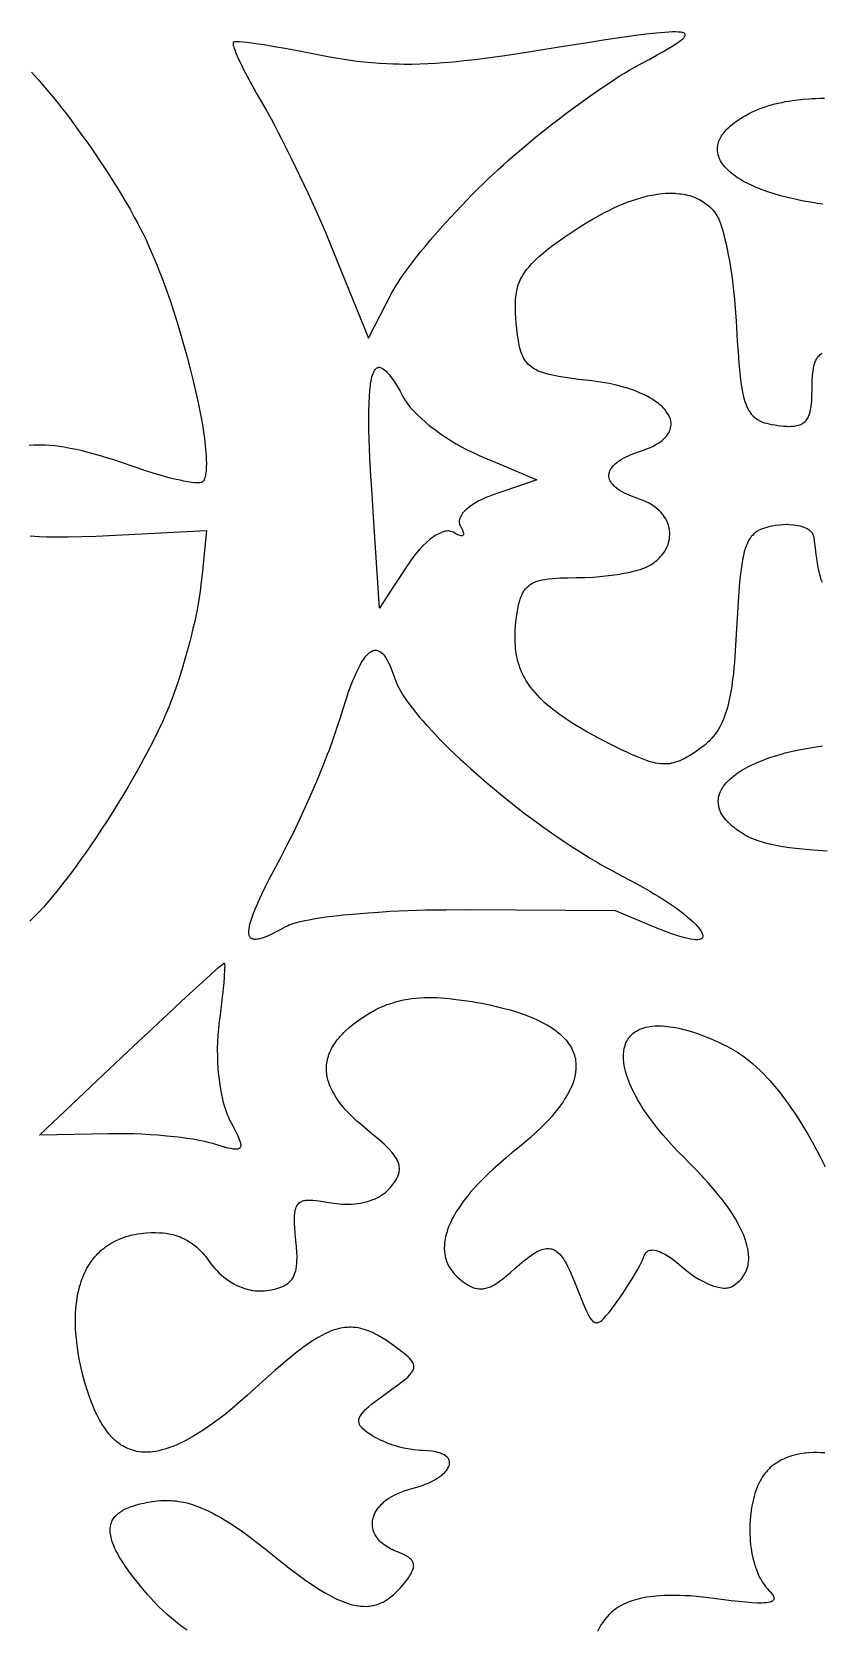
# Model space of a CAD drawing. Extents: x -500 to 500, y -1000 to 1000.
# Drawn here: x 72 to 177.1, y -149.5 to 62.9 of the extents above; entities that cross this region are included whole.
import ezdxf

# ---------------------------------------------------------------- set-up
doc = ezdxf.new("R2010")
doc.units = 0
doc.layers.add('APS_GEOMETR_', color=18, linetype='CONTINUOUS')

msp = doc.modelspace()

# ---------------------------------------------------------------- linework, layer by layer
at = {"layer": 'APS_GEOMETR_'}
for points in [[(112.04, 33.87), (116.77, 22.22), (119.93, 28.33), (120.18, 28.76), (120.43, 29.19), (120.69, 29.62), (120.97, 30.04), (121.48, 30.76), (122, 31.48), (122.53, 32.19), (123.07, 32.9), (123.7, 33.67), (124.33, 34.45), (124.97, 35.22), (125.62, 35.98), (126.31, 36.76), (127, 37.53), (127.7, 38.3), (128.41, 39.06), (129.12, 39.81), (129.84, 40.56), (130.57, 41.31), (131.3, 42.05), (131.97, 42.7), (132.65, 43.35), (133.33, 44), (134.02, 44.64), (134.71, 45.27), (135.41, 45.9), (136.12, 46.52), (136.83, 47.13), (137.95, 48.07), (138.94, 48.88), (139.94, 49.69), (140.94, 50.48), (141.96, 51.26), (142.98, 52.03), (144, 52.8), (145.04, 53.56), (146.08, 54.31), (147.08, 55), (148.09, 55.68), (149.11, 56.36), (150.13, 57.03), (150.83, 57.46), (151.54, 57.88), (152.26, 58.3), (152.98, 58.7), (154.08, 59.29), (155.18, 59.89), (155.73, 60.19), (156.27, 60.5), (156.81, 60.82), (157.35, 61.15), (157.64, 61.34), (157.91, 61.52), (158.16, 61.7), (158.37, 61.86), (158.56, 62.02), (158.7, 62.17), (158.81, 62.32), (158.86, 62.38), (158.89, 62.45), (158.9, 62.5), (158.91, 62.55), (158.9, 62.6), (158.89, 62.64), (158.84, 62.7), (158.77, 62.75), (158.63, 62.82), (158.55, 62.84), (158.43, 62.86), (158.29, 62.89), (157.98, 62.92), (157.61, 62.93), (157.19, 62.93), (156.72, 62.91), (156.2, 62.88), (155.03, 62.77), (153.65, 62.62), (152.02, 62.4), (150.14, 62.14), (148.01, 61.82), (145.62, 61.45), (142.99, 61.04), (136.95, 60.07), (134.61, 59.71), (132.26, 59.38), (130.89, 59.22), (129.51, 59.07), (128.13, 58.93), (126.76, 58.81), (125.7, 58.74), (124.64, 58.69), (123.58, 58.64), (122.53, 58.62), (121.46, 58.62), (120.79, 58.63), (120.03, 58.65), (119.19, 58.68), (118.25, 58.74), (117.22, 58.81), (116.11, 58.91), (115.25, 59.02), (114.39, 59.13), (113.53, 59.25), (112.68, 59.39), (111.35, 59.63), (110.02, 59.89), (107.82, 60.33), (105.9, 60.69), (104.25, 60.97), (102.88, 61.2), (101.78, 61.36), (100.95, 61.47), (100.15, 61.56), (99.61, 61.6), (99.21, 61.61), (98.96, 61.6), (98.86, 61.58), (98.81, 61.56), (98.78, 61.53), (98.76, 61.48), (98.75, 61.44), (98.75, 61.34), (98.76, 61.28), (98.78, 61.13), (98.83, 60.96), (98.89, 60.76), (98.97, 60.54), (99.18, 60.03), (99.44, 59.42), (99.82, 58.63), (100.2, 57.84), (100.61, 57.06), (101.02, 56.29), (101.45, 55.52), (101.88, 54.75), (102.76, 53.23), (103.23, 52.41), (103.75, 51.47), (104.26, 50.52), (104.76, 49.58), (105.25, 48.62), (106.44, 46.24), (107.6, 43.84), (108.73, 41.43), (109.84, 39), (110.98, 36.41)], [(118.23, -13.7), (117.7, -5.62), (117.39, -0.88), (117.24, 1.49), (117.09, 3.86), (116.96, 6.3), (116.9, 7.53), (116.86, 8.75), (116.82, 9.97), (116.81, 11.2), (116.81, 12.42), (116.84, 13.64), (116.88, 14.45), (116.93, 15.21), (117.01, 15.9), (117.05, 16.22), (117.1, 16.52), (117.16, 16.8), (117.23, 17.06), (117.3, 17.3), (117.38, 17.52), (117.46, 17.72), (117.56, 17.89), (117.66, 18.04), (117.77, 18.16), (117.85, 18.22), (117.92, 18.27), (118, 18.3), (118.07, 18.32), (118.15, 18.33), (118.22, 18.33), (118.35, 18.31), (118.46, 18.27), (118.55, 18.23), (118.64, 18.17), (118.78, 18.08), (118.92, 17.97), (119.07, 17.84), (119.22, 17.69), (119.38, 17.51), (119.54, 17.32), (119.7, 17.11), (119.87, 16.89), (120.22, 16.38), (120.58, 15.8), (120.96, 15.15), (121.34, 14.45), (121.61, 13.99), (121.9, 13.55), (122.13, 13.25), (122.37, 12.96), (122.61, 12.68), (122.87, 12.4), (123.33, 11.95), (123.75, 11.57), (124.41, 10.97), (124.84, 10.61), (125.03, 10.47), (125.71, 9.95), (126.35, 9.49), (126.95, 9.09), (127.49, 8.74), (127.98, 8.43), (128.42, 8.17), (129.13, 7.76), (129.71, 7.46), (130.29, 7.17), (130.88, 6.89), (131.47, 6.62), (134.16, 5.48), (139.15, 3.36), (133.23, 1.34), (132.77, 1.16), (132.37, 1), (131.75, 0.72), (131.37, 0.52), (131.21, 0.44), (130.87, 0.23), (130.53, 0), (130.2, -0.23), (129.87, -0.48), (129.72, -0.62), (129.57, -0.77), (129.42, -0.92), (129.29, -1.09), (129.17, -1.25), (129.07, -1.42), (128.98, -1.6), (128.9, -1.78), (128.87, -1.91), (128.84, -2.05), (128.83, -2.19), (128.83, -2.32), (128.85, -2.45), (128.89, -2.57), (128.94, -2.69), (129, -2.81), (129.19, -3.16), (129.26, -3.32), (129.33, -3.46), (129.37, -3.6), (129.4, -3.72), (129.41, -3.82), (129.4, -3.91), (129.36, -3.98), (129.32, -4.03), (129.27, -4.06), (129.21, -4.07), (129.12, -4.07), (129.07, -4.07), (128.94, -4.04), (128.8, -4.01), (128.67, -3.96), (128.55, -3.9), (128.3, -3.76), (128.06, -3.62), (127.91, -3.56), (127.78, -3.51), (127.56, -3.46), (127.42, -3.44), (127.36, -3.44), (127.19, -3.46), (127.01, -3.48), (126.84, -3.51), (126.68, -3.55), (126.48, -3.63), (126.29, -3.71), (126.1, -3.8), (125.91, -3.89), (125.65, -4.06), (125.4, -4.23), (125.15, -4.4), (124.91, -4.59), (124.42, -5.01), (124.03, -5.39), (123.51, -5.93), (122.97, -6.59), (122.55, -7.14), (121.98, -7.94), (120.1, -10.82)], [(105.72, -56.11), (105.03, -56.49), (104.32, -56.86), (103.71, -57.16), (103.4, -57.3), (103.09, -57.44), (102.77, -57.55), (102.45, -57.65), (102.12, -57.72), (101.96, -57.75), (101.79, -57.77), (101.71, -57.77), (101.61, -57.76), (101.49, -57.75), (101.37, -57.72), (101.24, -57.66), (101.12, -57.59), (101.07, -57.54), (101.02, -57.48), (100.97, -57.42), (100.93, -57.34), (100.89, -57.26), (100.87, -57.16), (100.85, -57.05), (100.84, -56.93), (100.83, -56.8), (100.84, -56.65), (100.87, -56.34), (100.93, -56), (101.02, -55.62), (101.14, -55.21), (101.28, -54.79), (101.48, -54.27), (101.68, -53.75), (101.9, -53.24), (102.12, -52.73), (102.58, -51.73), (103.07, -50.73), (103.57, -49.74), (104.09, -48.76), (105.13, -46.8), (105.96, -45.2), (106.78, -43.58), (107.69, -41.66), (108.58, -39.72), (109.27, -38.13), (109.87, -36.73), (110.37, -35.53), (110.77, -34.53), (111.33, -33.12), (111.56, -32.53), (112.12, -30.98), (112.66, -29.42), (113.03, -28.25), (113.39, -27.08), (113.78, -25.84), (114.17, -24.72), (114.55, -23.7), (114.74, -23.23), (114.93, -22.78), (115.11, -22.37), (115.29, -21.98), (115.46, -21.62), (115.64, -21.29), (115.81, -20.99), (115.97, -20.71), (116.13, -20.47), (116.29, -20.25), (116.42, -20.09), (116.57, -19.92), (116.72, -19.77), (116.88, -19.62), (117.06, -19.5), (117.24, -19.4), (117.34, -19.36), (117.43, -19.33), (117.53, -19.31), (117.63, -19.29), (117.74, -19.29), (117.85, -19.3), (117.96, -19.33), (118.06, -19.36), (118.17, -19.41), (118.27, -19.46), (118.46, -19.59), (118.64, -19.75), (118.8, -19.93), (118.95, -20.11), (119.07, -20.3), (119.26, -20.62), (119.44, -20.96), (119.59, -21.3), (119.74, -21.64), (120.01, -22.34), (120.26, -23.05), (120.45, -23.56), (120.68, -24.06), (121.01, -24.69), (121.38, -25.3), (121.66, -25.73), (121.95, -26.15), (122.26, -26.57), (122.56, -26.98), (123.03, -27.56), (123.5, -28.14), (123.98, -28.7), (124.47, -29.26), (125.48, -30.35), (126.34, -31.25), (127.55, -32.47), (128.25, -33.12), (128.94, -33.78), (129.65, -34.42), (130.36, -35.06), (131.07, -35.7), (131.79, -36.33), (132.51, -36.95), (133.24, -37.57), (134.58, -38.67), (135.43, -39.35), (136.4, -40.12), (137.49, -40.96), (138.72, -41.88), (140.07, -42.86), (141.56, -43.91), (142.8, -44.75), (143.85, -45.44), (144.78, -46.04), (146.25, -46.95), (147.19, -47.51), (147.59, -47.74), (148.29, -48.14), (149.01, -48.53), (149.72, -48.92), (150.44, -49.29), (151.71, -49.96), (152.97, -50.65), (153.59, -51), (154.21, -51.36), (154.83, -51.73), (155.44, -52.11), (155.99, -52.45), (156.53, -52.81), (157.07, -53.17), (157.61, -53.54), (158.13, -53.93), (158.65, -54.33), (159.15, -54.74), (159.64, -55.17), (159.98, -55.48), (160.29, -55.79), (160.56, -56.09), (160.8, -56.37), (160.98, -56.63), (161.06, -56.75), (161.12, -56.87), (161.17, -56.98), (161.21, -57.09), (161.24, -57.19), (161.25, -57.29), (161.24, -57.35), (161.23, -57.41), (161.2, -57.51), (161.14, -57.59), (161.08, -57.65), (160.96, -57.72), (160.89, -57.74), (160.74, -57.79), (160.58, -57.81), (160.42, -57.82), (160.26, -57.82), (159.94, -57.78), (159.61, -57.73), (159.24, -57.66), (158.83, -57.56), (158.38, -57.43), (157.91, -57.28), (157.4, -57.11), (156.86, -56.92), (155.68, -56.47), (154.37, -55.94), (152.92, -55.34), (149.62, -53.97), (129.74, -53.85), (127.06, -53.86), (124.38, -53.89), (122, -53.97), (119.62, -54.07), (118.09, -54.17), (116.75, -54.26), (114.65, -54.43), (113.33, -54.55), (112.77, -54.61), (111.93, -54.71), (111.1, -54.82), (110.26, -54.94), (109.43, -55.08), (108.86, -55.19), (108.29, -55.3), (107.72, -55.43), (107.16, -55.57), (106.69, -55.71), (106.22, -55.87), (105.97, -55.98)], [(82.17, -83.61), (73.01, -83.79), (79.83, -77.34), (85.51, -71.98), (90.05, -67.71), (91.9, -65.99), (93.46, -64.55), (95.16, -63), (96.41, -61.87), (96.87, -61.47), (97.22, -61.18), (97.45, -60.99), (97.53, -60.94), (97.57, -60.92), (97.59, -60.92), (97.6, -60.96), (97.61, -61.01), (97.63, -61.14), (97.64, -61.29), (97.63, -61.67), (97.56, -62.72), (97.5, -63.51), (97.43, -64.29), (97.25, -65.86), (97.06, -67.42), (96.87, -68.99), (96.79, -69.75), (96.73, -70.42), (96.66, -71.48), (96.64, -72.15), (96.64, -72.43), (96.66, -73.24), (96.68, -73.95), (96.74, -75.07), (96.8, -75.77), (96.84, -76.06), (96.93, -76.79), (97.03, -77.42), (97.21, -78.41), (97.34, -79.03), (97.4, -79.29), (97.51, -79.7), (97.64, -80.12), (97.78, -80.53), (97.92, -80.94), (98.08, -81.3), (98.25, -81.65), (98.75, -82.63), (99.16, -83.44), (99.33, -83.79), (99.47, -84.1), (99.57, -84.37), (99.66, -84.61), (99.72, -84.85), (99.75, -84.97), (99.76, -85.1), (99.76, -85.23), (99.74, -85.34), (99.7, -85.45), (99.66, -85.49), (99.63, -85.54), (99.56, -85.58), (99.48, -85.62), (99.39, -85.65), (99.28, -85.67), (99.17, -85.67), (99.04, -85.67), (98.75, -85.65), (98.43, -85.59), (98.08, -85.51), (97.3, -85.3), (96.06, -84.92), (95.62, -84.8), (95.17, -84.69), (94.71, -84.58), (94.26, -84.49), (93.44, -84.35), (92.61, -84.23), (91.79, -84.12), (90.96, -84.01), (89.88, -83.91), (88.79, -83.82), (87.71, -83.74), (86.62, -83.67), (85.51, -83.64), (84.4, -83.61), (83.28, -83.6)]]:
    msp.add_lwpolyline(points, close=True, dxfattribs=at)
for points in [[(71.93, 57.58), (72.35, 57.12), (72.8, 56.63), (73.27, 56.09), (73.76, 55.52), (74.28, 54.9), (74.82, 54.24), (75.38, 53.54), (75.97, 52.8), (76.57, 52.02), (77.2, 51.19), (77.85, 50.32), (78.51, 49.4), (79.19, 48.45), (79.86, 47.5), (80.48, 46.59), (81.08, 45.71), (81.64, 44.87), (82.17, 44.05), (82.67, 43.27), (83.58, 41.82), (84.36, 40.51), (85.04, 39.34), (85.61, 38.32), (86.08, 37.46), (86.44, 36.76), (86.79, 36.06), (87.13, 35.35), (87.46, 34.64), (87.78, 33.92), (88.09, 33.2), (88.39, 32.48), (88.69, 31.75), (88.98, 31.02), (89.26, 30.29), (89.8, 28.81), (90.32, 27.33), (90.81, 25.84), (91.3, 24.31), (91.77, 22.77), (92.22, 21.22), (92.65, 19.67), (93.06, 18.11), (93.44, 16.55), (93.8, 14.98), (94.14, 13.41), (94.32, 12.5), (94.5, 11.59), (94.66, 10.67), (94.81, 9.76), (94.94, 8.84), (95.05, 7.92), (95.13, 7), (95.16, 6.53), (95.18, 6.07), (95.2, 5.52), (95.19, 4.99), (95.15, 4.5), (95.13, 4.27), (95.1, 4.06), (95.06, 3.86), (95.01, 3.68), (94.95, 3.51), (94.89, 3.37), (94.82, 3.25), (94.74, 3.15), (94.66, 3.07), (94.56, 3.02), (94.46, 3), (94.34, 2.98), (94.2, 2.96), (94.04, 2.96), (93.86, 2.96), (93.66, 2.98), (93.2, 3.03), (92.7, 3.11), (92.2, 3.2), (91.7, 3.3), (91.2, 3.41), (90.21, 3.65), (89.23, 3.92), (88.25, 4.21), (87.27, 4.52), (85.34, 5.17), (82.74, 6.05), (81.93, 6.3), (81.11, 6.55), (80.29, 6.79), (79.47, 7.02), (78.68, 7.21), (77.88, 7.39), (77.08, 7.55), (76.28, 7.7), (75.67, 7.79), (75.05, 7.87), (74.43, 7.93), (73.81, 7.97), (73.12, 7.99), (72.68, 7.99), (72.19, 7.98), (71.64, 7.95)], [(177.19, 40.03), (176.51, 40.13), (175.86, 40.23), (175.24, 40.33), (174.64, 40.44), (174.06, 40.56), (173.51, 40.67), (172.49, 40.91), (171.57, 41.15), (170.75, 41.38), (170.04, 41.61), (169.42, 41.83), (168.9, 42.02), (168.16, 42.33), (167.8, 42.49), (167.23, 42.76), (166.67, 43.06), (166.39, 43.22), (166.12, 43.38), (165.85, 43.55), (165.58, 43.73), (165.33, 43.92), (165.08, 44.12), (164.83, 44.32), (164.6, 44.53), (164.38, 44.75), (164.17, 44.99), (163.98, 45.23), (163.79, 45.48), (163.72, 45.58), (163.58, 45.81), (163.5, 45.97), (163.42, 46.16), (163.35, 46.37), (163.28, 46.6), (163.23, 46.85), (163.2, 47.13), (163.2, 47.42), (163.2, 47.57), (163.22, 47.73), (163.25, 47.89), (163.28, 48.06), (163.33, 48.22), (163.38, 48.39), (163.45, 48.57), (163.53, 48.75), (163.62, 48.92), (163.73, 49.11), (163.82, 49.25), (163.93, 49.4), (164.06, 49.56), (164.2, 49.72), (164.36, 49.9), (164.53, 50.08), (164.73, 50.26), (164.94, 50.45), (165.17, 50.65), (165.42, 50.85), (165.68, 51.04), (165.97, 51.24), (166.27, 51.44), (166.59, 51.64), (166.94, 51.84), (167.3, 52.04), (167.71, 52.25), (168.14, 52.44), (168.57, 52.63), (169.01, 52.8), (169.45, 52.95), (169.9, 53.1), (170.35, 53.23), (170.81, 53.36), (171.27, 53.47), (171.73, 53.57), (172.2, 53.66), (172.66, 53.74), (173.13, 53.82), (173.59, 53.88), (174.53, 53.99), (175.33, 54.05), (175.8, 54.08), (176.29, 54.1), (176.83, 54.12), (177.41, 54.12)], [(177.14, -10.31), (177.06, -10.11), (176.99, -9.93), (176.92, -9.72), (176.79, -9.25), (176.67, -8.7), (176.55, -8.07), (176.44, -7.36), (176.32, -6.58), (176.21, -5.71), (176.1, -4.78), (176.03, -4.27), (176.01, -4.16), (175.98, -4.05), (175.94, -3.95), (175.89, -3.84), (175.82, -3.74), (175.74, -3.64), (175.65, -3.54), (175.56, -3.45), (175.42, -3.34), (175.27, -3.24), (175.11, -3.15), (174.95, -3.07), (174.7, -2.97), (174.45, -2.88), (174.19, -2.81), (173.93, -2.74), (173.58, -2.69), (173.28, -2.65), (172.79, -2.61), (172.49, -2.6), (172.36, -2.6), (171.9, -2.63), (171.5, -2.66), (170.87, -2.73), (170.48, -2.79), (170.31, -2.82), (170.02, -2.89), (169.74, -2.96), (169.45, -3.05), (169.17, -3.14), (168.93, -3.24), (168.73, -3.33), (168.43, -3.51), (168.25, -3.63), (168.18, -3.69), (168.02, -3.83), (167.83, -4.03), (167.72, -4.15), (167.61, -4.3), (167.49, -4.46), (167.38, -4.64), (167.24, -4.91), (167.12, -5.19), (167, -5.47), (166.89, -5.76), (166.8, -6.08), (166.71, -6.4), (166.63, -6.73), (166.56, -7.06), (166.46, -7.65), (166.37, -8.23), (166.28, -8.82), (166.21, -9.41), (166.08, -10.79), (165.97, -12.18), (165.73, -16.4), (165.65, -17.9), (165.56, -19.39), (165.45, -20.89), (165.38, -21.64), (165.3, -22.39), (165.2, -23.21), (165.09, -24.04), (164.96, -24.86), (164.8, -25.68), (164.72, -26.09), (164.62, -26.5), (164.51, -26.9), (164.4, -27.3), (164.27, -27.69), (164.13, -28.08), (163.99, -28.47), (163.82, -28.85), (163.65, -29.22), (163.47, -29.57), (163.28, -29.89), (163.08, -30.19), (162.88, -30.47), (162.68, -30.73), (162.47, -30.97), (162.27, -31.19), (162.07, -31.4), (161.87, -31.58), (161.5, -31.91), (161.16, -32.17), (160.88, -32.39), (160.39, -32.73), (159.94, -33.04), (159.51, -33.3), (159.12, -33.53), (158.76, -33.73), (158.44, -33.89), (158.16, -34.01), (157.92, -34.11), (157.62, -34.21), (157.34, -34.29), (157.06, -34.34), (156.79, -34.39), (156.53, -34.41), (156.28, -34.43), (156.04, -34.43), (155.81, -34.42), (155.59, -34.4), (155.38, -34.38), (155, -34.32), (154.68, -34.24), (154.42, -34.18), (154.11, -34.09), (153.74, -33.97), (153.32, -33.81), (152.84, -33.63), (152.32, -33.41), (151.74, -33.16), (151.11, -32.87), (150.44, -32.55), (148.9, -31.79), (148.14, -31.4), (147.38, -31), (146.63, -30.6), (145.88, -30.18), (145.14, -29.75), (144.4, -29.31), (143.61, -28.81), (142.82, -28.3), (142.44, -28.03), (142.05, -27.75), (141.67, -27.47), (141.3, -27.19), (140.94, -26.89), (140.58, -26.59), (140.23, -26.28), (139.88, -25.96), (139.55, -25.63), (139.23, -25.29), (138.92, -24.94), (138.62, -24.58), (138.33, -24.21), (138.06, -23.82), (137.8, -23.43), (137.56, -23.02), (137.34, -22.6), (137.13, -22.17), (136.95, -21.73), (136.79, -21.29), (136.68, -20.92), (136.58, -20.55), (136.5, -20.17), (136.43, -19.79), (136.38, -19.41), (136.33, -19.03), (136.3, -18.64), (136.28, -18.25), (136.27, -17.86), (136.26, -17.48), (136.27, -17.09), (136.29, -16.7), (136.34, -15.92), (136.43, -15.15), (136.53, -14.39), (136.59, -14), (136.66, -13.62), (136.74, -13.24), (136.84, -12.87), (136.95, -12.5), (137.08, -12.14), (137.19, -11.87), (137.27, -11.71), (137.37, -11.53), (137.49, -11.35), (137.64, -11.15), (137.81, -10.95), (138.03, -10.76), (138.26, -10.58), (138.51, -10.43), (138.78, -10.29), (139.05, -10.18), (139.34, -10.08), (139.63, -10), (139.92, -9.93), (140.21, -9.88), (140.72, -9.8), (141.24, -9.74), (141.77, -9.7), (142.29, -9.68), (143.34, -9.65), (144.38, -9.64), (145.58, -9.62), (146.67, -9.57), (147.54, -9.49), (148.29, -9.42), (149.47, -9.28), (150.21, -9.17), (150.53, -9.11), (151.36, -8.95), (152.19, -8.76), (152.55, -8.66), (152.91, -8.55), (153.26, -8.43), (153.61, -8.31), (153.79, -8.23), (153.97, -8.14), (154.15, -8.05), (154.32, -7.95), (154.52, -7.81), (154.72, -7.67), (154.91, -7.52), (155.1, -7.36), (155.28, -7.19), (155.46, -7.02), (155.63, -6.85), (155.79, -6.67), (155.97, -6.44), (156.12, -6.22), (156.24, -6.02), (156.35, -5.83), (156.51, -5.49), (156.61, -5.24), (156.69, -4.97), (156.75, -4.72), (156.79, -4.49), (156.82, -4.27), (156.84, -3.92), (156.84, -3.65), (156.81, -3.37), (156.77, -3.11), (156.72, -2.88), (156.66, -2.67), (156.54, -2.33), (156.44, -2.08), (156.3, -1.82), (156.16, -1.59), (156.02, -1.39), (155.88, -1.21), (155.64, -0.92), (155.44, -0.72), (155.18, -0.49), (154.92, -0.29), (154.69, -0.12), (154.47, 0.03), (154.08, 0.26), (153.78, 0.41), (153.3, 0.62), (152.8, 0.8), (152.11, 1.04), (151.77, 1.17), (151.43, 1.31), (151.12, 1.45), (150.81, 1.6), (150.51, 1.76), (150.22, 1.93), (149.93, 2.12), (149.67, 2.33), (149.54, 2.44), (149.42, 2.56), (149.31, 2.68), (149.2, 2.81), (149.06, 2.98), (148.98, 3.1), (148.91, 3.23), (148.84, 3.39), (148.78, 3.57), (148.75, 3.77), (148.74, 3.87), (148.74, 3.99), (148.75, 4.13), (148.77, 4.27), (148.81, 4.4), (148.86, 4.54), (148.92, 4.67), (149, 4.8), (149.08, 4.92), (149.16, 5.04), (149.36, 5.27), (149.58, 5.48), (149.81, 5.68), (150.04, 5.85), (150.36, 6.05), (150.69, 6.24), (151.03, 6.41), (151.37, 6.57), (151.72, 6.72), (152.08, 6.86), (152.8, 7.11), (153.35, 7.3), (153.9, 7.51), (154.27, 7.68), (154.64, 7.86), (155, 8.06), (155.36, 8.26), (155.59, 8.43), (155.82, 8.61), (156.03, 8.79), (156.24, 8.99), (156.4, 9.18), (156.54, 9.38), (156.67, 9.58), (156.8, 9.79), (156.87, 9.98), (156.92, 10.15), (156.96, 10.31), (156.99, 10.45), (157.01, 10.71), (157.01, 10.89), (156.97, 11.18), (156.92, 11.41), (156.81, 11.73), (156.63, 12.06), (156.47, 12.33), (156.21, 12.68), (156, 12.91), (155.77, 13.14), (155.54, 13.35), (155.29, 13.55), (154.94, 13.8), (154.57, 14.04), (154.2, 14.27), (153.83, 14.48), (153.38, 14.7), (152.92, 14.91), (152.46, 15.1), (152, 15.28), (151.2, 15.54), (150.39, 15.78), (149.58, 15.98), (148.76, 16.17), (148.19, 16.27), (147.62, 16.36), (147.06, 16.44), (146.48, 16.51), (144.72, 16.72), (143.25, 16.92), (142.63, 17.01), (142.09, 17.1), (141.62, 17.19), (141.22, 17.27), (140.78, 17.37), (140.34, 17.49), (139.9, 17.63), (139.47, 17.79), (139.26, 17.88), (139.06, 17.98), (138.86, 18.09), (138.67, 18.2), (138.48, 18.33), (138.3, 18.46), (138.14, 18.61), (137.98, 18.76), (137.81, 18.95), (137.65, 19.16), (137.51, 19.37), (137.39, 19.59), (137.28, 19.82), (137.17, 20.06), (137.08, 20.3), (137, 20.55), (136.93, 20.8), (136.86, 21.06), (136.75, 21.58), (136.67, 22.1), (136.59, 22.61), (136.49, 23.44), (136.41, 24.2), (136.36, 24.9), (136.32, 25.53), (136.3, 26.1), (136.3, 26.59), (136.31, 27.02), (136.33, 27.39), (136.35, 27.65), (136.39, 27.97), (136.44, 28.33), (136.53, 28.74), (136.59, 28.95), (136.65, 29.18), (136.73, 29.41), (136.83, 29.65), (136.93, 29.9), (137.05, 30.16), (137.19, 30.42), (137.34, 30.68), (137.54, 30.98), (137.8, 31.33), (138.12, 31.71), (138.5, 32.13), (138.94, 32.58), (139.45, 33.06), (139.73, 33.31), (140.03, 33.56), (140.35, 33.81), (140.68, 34.07), (141.26, 34.51), (141.82, 34.92), (142.9, 35.69), (143.93, 36.39), (144.9, 37.02), (145.81, 37.59), (146.66, 38.09), (147.44, 38.53), (148.16, 38.92), (148.82, 39.25), (149.4, 39.53), (149.9, 39.76), (150.34, 39.95), (150.97, 40.2), (151.29, 40.32), (152, 40.57), (152.67, 40.79), (153.3, 40.97), (153.9, 41.12), (154.46, 41.23), (154.97, 41.33), (155.45, 41.39), (155.88, 41.44), (156.27, 41.48), (156.62, 41.49), (157.18, 41.5), (157.55, 41.48), (157.73, 41.46), (158.13, 41.42), (158.37, 41.4), (158.62, 41.36), (158.9, 41.3), (159.19, 41.24), (159.49, 41.16), (159.8, 41.06), (160.13, 40.94), (160.46, 40.79), (160.79, 40.63), (161.13, 40.43), (161.47, 40.21), (161.81, 39.96), (162.15, 39.67), (162.31, 39.52), (162.48, 39.36), (162.61, 39.21), (162.73, 39.07), (162.94, 38.79), (163.11, 38.53), (163.25, 38.27), (163.37, 38.03), (163.45, 37.82), (163.58, 37.47), (163.73, 37.02), (163.88, 36.52), (164.03, 35.97), (164.18, 35.37), (164.33, 34.72), (164.48, 34.03), (164.63, 33.29), (164.77, 32.5), (164.91, 31.66), (165.04, 30.78), (165.17, 29.84), (165.29, 28.86), (165.4, 27.84), (165.5, 26.76), (165.59, 25.64), (165.67, 24.48), (165.82, 21.79), (165.92, 20.34), (166.03, 18.88), (166.11, 17.99), (166.2, 17.1), (166.35, 16.06), (166.52, 15.02), (166.67, 14.4), (166.83, 13.79), (166.95, 13.49), (167.07, 13.19), (167.2, 12.89), (167.35, 12.6), (167.52, 12.32), (167.72, 12.06), (167.95, 11.82), (168.19, 11.6), (168.4, 11.46), (168.58, 11.34), (168.89, 11.17), (169.09, 11.08), (169.18, 11.05), (169.46, 10.96), (169.75, 10.88), (170.03, 10.81), (170.32, 10.74), (170.82, 10.66), (171.27, 10.59), (171.96, 10.51), (172.4, 10.48), (172.59, 10.47), (173, 10.48), (173.42, 10.51), (173.76, 10.57), (174.1, 10.66), (174.27, 10.73), (174.43, 10.81), (174.56, 10.89), (174.68, 10.97), (174.86, 11.13), (174.98, 11.26), (175.07, 11.39), (175.16, 11.52), (175.24, 11.66), (175.31, 11.79), (175.39, 12.01), (175.46, 12.22), (175.52, 12.44), (175.58, 12.66), (175.63, 12.95), (175.67, 13.24), (175.7, 13.53), (175.73, 13.83), (175.75, 14.57), (175.77, 15.32), (175.78, 15.97), (175.8, 16.61), (175.84, 17.23), (175.87, 17.55), (175.9, 17.86), (175.95, 18.16), (176.02, 18.47), (176.1, 18.77), (176.2, 19.06), (176.29, 19.28), (176.39, 19.47), (176.5, 19.64), (176.62, 19.79), (176.74, 19.92), (176.87, 20.03), (176.99, 20.12), (177.11, 20.2)], [(71.76, -4.1), (72.36, -4.15), (72.96, -4.19), (73.92, -4.21), (74.88, -4.23), (75.84, -4.23), (76.79, -4.23), (78.64, -4.18), (80.48, -4.11), (95.21, -3.37), (94.85, -6.98), (94.67, -8.79), (94.48, -10.59), (94.38, -11.43), (94.26, -12.27), (94.12, -13.11), (93.96, -13.94), (93.79, -14.77), (93.6, -15.6), (93.41, -16.43), (93.21, -17.25), (92.99, -18.12), (92.77, -18.95), (92.34, -20.51), (91.92, -21.93), (91.52, -23.2), (91.14, -24.33), (90.79, -25.32), (90.47, -26.17), (90.19, -26.89), (89.82, -27.78), (89.35, -28.84), (88.78, -30.04), (88.1, -31.4), (87.73, -32.13), (87.32, -32.9), (86.89, -33.71), (86.43, -34.55), (85.94, -35.43), (85.42, -36.34), (84.87, -37.28), (84.29, -38.27), (83.5, -39.57), (82.74, -40.81), (81.99, -42), (81.26, -43.12), (80.55, -44.19), (79.86, -45.2), (79.2, -46.16), (78.56, -47.06), (77.95, -47.9), (77.37, -48.69), (76.81, -49.43), (76.29, -50.11), (75.33, -51.32), (74.5, -52.32), (74.02, -52.89), (73.53, -53.46), (73.04, -54.02), (72.52, -54.56), (72, -55.09), (71.72, -55.35)], [(177.76, -46.01), (176.57, -45.95), (175.39, -45.86), (174.51, -45.78), (173.63, -45.69), (172.75, -45.58), (171.88, -45.44), (171.01, -45.28), (170.58, -45.19), (170.15, -45.1), (169.73, -44.99), (169.3, -44.87), (168.88, -44.75), (168.46, -44.61), (168.12, -44.49), (167.78, -44.35), (167.44, -44.19), (167.11, -44.02), (166.79, -43.84), (166.47, -43.65), (166.16, -43.45), (165.85, -43.24), (165.62, -43.08), (165.39, -42.9), (165.18, -42.73), (164.99, -42.57), (164.64, -42.23), (164.34, -41.91), (164.09, -41.6), (163.89, -41.32), (163.73, -41.07), (163.61, -40.84), (163.53, -40.66), (163.45, -40.43), (163.38, -40.15), (163.35, -40), (163.32, -39.84), (163.31, -39.67), (163.3, -39.49), (163.3, -39.31), (163.32, -39.11), (163.34, -38.92), (163.39, -38.71), (163.44, -38.5), (163.52, -38.29), (163.6, -38.1), (163.69, -37.92), (163.79, -37.74), (163.9, -37.56), (164.01, -37.39), (164.14, -37.22), (164.41, -36.9), (164.7, -36.6), (165.01, -36.31), (165.33, -36.05), (165.66, -35.79), (165.78, -35.7), (166.04, -35.52), (166.44, -35.27), (166.7, -35.11), (166.99, -34.95), (167.32, -34.77), (167.69, -34.59), (168.1, -34.4), (168.55, -34.2), (169.04, -33.99), (169.58, -33.79), (170.15, -33.58), (170.77, -33.38), (171.2, -33.24), (171.68, -33.11), (172.2, -32.96), (172.77, -32.82), (173.39, -32.68), (174.05, -32.54), (174.75, -32.4), (175.5, -32.27), (176.3, -32.15), (177.14, -32.03)], [(92.63, -149.64), (92.13, -149.29), (91.62, -148.91), (91.09, -148.49), (90.54, -148.04), (89.99, -147.56), (89.42, -147.03), (88.85, -146.47), (88.27, -145.87), (87.42, -144.93), (86.66, -144.05), (85.98, -143.22), (85.38, -142.46), (84.87, -141.77), (84.43, -141.15), (84.07, -140.6), (83.78, -140.13), (83.57, -139.78), (83.36, -139.41), (83.17, -139.04), (82.99, -138.67), (82.83, -138.28), (82.68, -137.89), (82.56, -137.5), (82.52, -137.3), (82.48, -137.09), (82.44, -136.86), (82.42, -136.64), (82.41, -136.44), (82.41, -136.25), (82.41, -136.07), (82.43, -135.91), (82.48, -135.62), (82.54, -135.4), (82.61, -135.23), (82.68, -135.06), (82.76, -134.92), (82.85, -134.78), (82.94, -134.65), (83.04, -134.53), (83.15, -134.41), (83.27, -134.29), (83.52, -134.07), (83.78, -133.88), (84.06, -133.7), (84.35, -133.54), (84.65, -133.4), (84.89, -133.3), (85.18, -133.19), (85.53, -133.08), (85.92, -132.96), (86.37, -132.85), (86.86, -132.74), (87.41, -132.63), (88.01, -132.53), (88.32, -132.49), (88.71, -132.44), (89.15, -132.4), (89.65, -132.38), (89.93, -132.37), (90.21, -132.38), (90.52, -132.39), (90.83, -132.42), (91.16, -132.45), (91.5, -132.5), (91.86, -132.56), (92.22, -132.63), (92.4, -132.67), (92.77, -132.76), (93.03, -132.84), (93.33, -132.93), (93.66, -133.04), (94.05, -133.18), (94.47, -133.35), (94.92, -133.54), (95.42, -133.77), (95.95, -134.03), (96.52, -134.32), (97.12, -134.66), (97.75, -135.03), (98.42, -135.45), (99.14, -135.93), (99.85, -136.42), (100.55, -136.93), (101.24, -137.44), (101.93, -137.97), (102.61, -138.5), (103.95, -139.59), (104.71, -140.19), (105.46, -140.79), (106.23, -141.39), (106.99, -141.97), (107.71, -142.49), (108.44, -143.01), (109.17, -143.51), (109.9, -144), (110.39, -144.31), (110.89, -144.61), (111.4, -144.89), (111.9, -145.17), (112.57, -145.49), (113.13, -145.74), (113.93, -146.05), (114.43, -146.2), (114.85, -146.3), (115.44, -146.42), (115.74, -146.45), (116.04, -146.46), (116.34, -146.47), (116.64, -146.46), (116.88, -146.44), (117.11, -146.41), (117.34, -146.36), (117.57, -146.31), (117.8, -146.25), (118.02, -146.18), (118.24, -146.1), (118.45, -146.01), (118.7, -145.89), (118.97, -145.74), (119.24, -145.57), (119.5, -145.39), (119.75, -145.2), (120.07, -144.92), (120.38, -144.64), (120.68, -144.34), (120.97, -144.04), (121.42, -143.52), (121.85, -142.98), (122.07, -142.67), (122.28, -142.35), (122.39, -142.17), (122.49, -141.98), (122.59, -141.78), (122.67, -141.59), (122.71, -141.47), (122.74, -141.35), (122.76, -141.23), (122.78, -141.11), (122.77, -141), (122.76, -140.89), (122.74, -140.78), (122.71, -140.68), (122.66, -140.58), (122.6, -140.47), (122.54, -140.38), (122.47, -140.28), (122.28, -140.1), (122.08, -139.94), (121.67, -139.7), (121.26, -139.49), (120.62, -139.23), (120.15, -139.03), (119.92, -138.92), (119.7, -138.81), (119.48, -138.69), (119.26, -138.56), (119.05, -138.42), (118.84, -138.27), (118.62, -138.09), (118.42, -137.92), (118.25, -137.74), (118.09, -137.57), (117.95, -137.4), (117.84, -137.24), (117.74, -137.08), (117.65, -136.94), (117.52, -136.68), (117.44, -136.47), (117.4, -136.33), (117.38, -136.26), (117.34, -136.07), (117.31, -135.89), (117.29, -135.71), (117.28, -135.54), (117.28, -135.37), (117.29, -135.2), (117.31, -135.04), (117.34, -134.88), (117.38, -134.72), (117.42, -134.57), (117.53, -134.28), (117.66, -134), (117.81, -133.74), (117.97, -133.5), (118.14, -133.28), (118.31, -133.08), (118.49, -132.89), (118.65, -132.73), (118.81, -132.58), (119.09, -132.36), (119.27, -132.22), (119.46, -132.09), (119.85, -131.85), (120.25, -131.64), (120.67, -131.44), (121.1, -131.27), (121.53, -131.11), (121.97, -130.97), (122.41, -130.84), (123.18, -130.62), (123.93, -130.38), (124.32, -130.23), (124.69, -130.07), (125.07, -129.9), (125.43, -129.72), (125.72, -129.55), (126, -129.38), (126.27, -129.2), (126.54, -129), (126.7, -128.86), (126.86, -128.7), (127.02, -128.54), (127.16, -128.38), (127.26, -128.24), (127.34, -128.09), (127.42, -127.94), (127.49, -127.78), (127.52, -127.68), (127.54, -127.58), (127.55, -127.39), (127.54, -127.23), (127.51, -127.09), (127.47, -126.98), (127.43, -126.9), (127.38, -126.82), (127.3, -126.71), (127.21, -126.61), (127.1, -126.52), (127, -126.43), (126.82, -126.33), (126.63, -126.23), (126.44, -126.15), (126.24, -126.07), (125.98, -125.99), (125.71, -125.93), (125.45, -125.88), (125.18, -125.84), (124.58, -125.79), (123.98, -125.76), (123.64, -125.74), (123.25, -125.71), (122.78, -125.66), (122.27, -125.58), (121.69, -125.47), (121.06, -125.32), (120.73, -125.23), (120.38, -125.13), (120.02, -125.01), (119.65, -124.88), (119.27, -124.75), (118.92, -124.6), (118.58, -124.46), (118.26, -124.31), (117.96, -124.16), (117.67, -124.01), (117.4, -123.86), (117.15, -123.71), (116.92, -123.56), (116.7, -123.42), (116.51, -123.27), (116.33, -123.13), (116.17, -122.99), (116.02, -122.86), (115.9, -122.73), (115.79, -122.61), (115.7, -122.51), (115.63, -122.4), (115.56, -122.25), (115.53, -122.16), (115.51, -122.07), (115.49, -121.97), (115.48, -121.86), (115.48, -121.74), (115.5, -121.62), (115.53, -121.49), (115.58, -121.35), (115.63, -121.23), (115.7, -121.11), (115.78, -120.98), (115.88, -120.85), (116.13, -120.56), (116.43, -120.26), (116.78, -119.93), (117.18, -119.59), (117.64, -119.23), (118.14, -118.86), (119.89, -117.6), (120.63, -117.05), (121.37, -116.49), (121.68, -116.23), (121.99, -115.97), (122.28, -115.66), (122.55, -115.34), (122.67, -115.14), (122.76, -114.93), (122.79, -114.79), (122.81, -114.67), (122.81, -114.55), (122.8, -114.45), (122.76, -114.27), (122.71, -114.14), (122.57, -113.9), (122.41, -113.68), (122.22, -113.47), (122.02, -113.27), (121.59, -112.91), (121.15, -112.56), (120.09, -111.77), (119.15, -111.11), (118.51, -110.72), (117.98, -110.42), (117.21, -110.02), (116.73, -109.82), (116.33, -109.68), (115.75, -109.51), (115.39, -109.44), (115.05, -109.39), (114.74, -109.36), (114.46, -109.35), (114.2, -109.35), (113.98, -109.36), (113.62, -109.38), (113.32, -109.43), (113.03, -109.49), (112.73, -109.55), (112.44, -109.63), (112.08, -109.75), (111.73, -109.88), (111.38, -110.03), (111.04, -110.18), (110.56, -110.44), (110.09, -110.7), (109.63, -110.97), (109.18, -111.25), (108.69, -111.58), (108.22, -111.92), (107.75, -112.27), (107.28, -112.62), (106.53, -113.23), (105.78, -113.84), (105.04, -114.46), (104.31, -115.09), (102.72, -116.52), (101.71, -117.44), (100.69, -118.36), (99.66, -119.26), (98.61, -120.15), (98.08, -120.59), (97.55, -121.02), (97.01, -121.44), (96.46, -121.85), (95.91, -122.25), (95.35, -122.64), (94.78, -123.03), (94.2, -123.4), (93.49, -123.83), (92.76, -124.24), (92.39, -124.44), (92.02, -124.63), (91.64, -124.81), (91.26, -124.98), (90.87, -125.15), (90.48, -125.3), (90.09, -125.44), (89.69, -125.56), (89.29, -125.67), (88.89, -125.77), (88.48, -125.85), (88.07, -125.91), (87.71, -125.95), (87.35, -125.97), (86.99, -125.97), (86.63, -125.95), (86.27, -125.91), (85.91, -125.85), (85.56, -125.76), (85.22, -125.66), (84.99, -125.58), (84.76, -125.48), (84.53, -125.38), (84.31, -125.26), (84.1, -125.14), (83.88, -125.01), (83.68, -124.87), (83.47, -124.72), (83.28, -124.57), (83.08, -124.41), (82.9, -124.24), (82.72, -124.06), (82.54, -123.89), (82.38, -123.7), (82.22, -123.51), (82.06, -123.32), (81.86, -123.05), (81.67, -122.78), (81.49, -122.51), (81.31, -122.23), (81.14, -121.94), (80.98, -121.65), (80.67, -121.06), (80.38, -120.45), (80.12, -119.84), (79.88, -119.22), (79.65, -118.59), (79.34, -117.65), (79.05, -116.69), (78.78, -115.72), (78.55, -114.75), (78.34, -113.77), (78.25, -113.28), (78.16, -112.79), (78.08, -112.3), (78.01, -111.8), (77.95, -111.31), (77.9, -110.81), (77.84, -110.17), (77.8, -109.51), (77.78, -108.85), (77.78, -108.18), (77.8, -107.52), (77.84, -106.85), (77.9, -106.18), (77.99, -105.52), (78.11, -104.87), (78.18, -104.55), (78.26, -104.23), (78.34, -103.91), (78.44, -103.6), (78.54, -103.28), (78.64, -102.98), (78.76, -102.67), (78.89, -102.37), (79.02, -102.08), (79.16, -101.79), (79.31, -101.51), (79.47, -101.23), (79.64, -100.95), (79.82, -100.69), (80, -100.43), (80.19, -100.19), (80.38, -99.96), (80.57, -99.75), (80.77, -99.54), (80.97, -99.34), (81.17, -99.15), (81.37, -98.98), (81.58, -98.81), (81.78, -98.65), (82.19, -98.37), (82.61, -98.11), (83.01, -97.89), (83.41, -97.7), (83.8, -97.53), (84.17, -97.39), (84.52, -97.27), (84.86, -97.18), (85.17, -97.1), (85.7, -96.99), (86.09, -96.92), (86.47, -96.87), (86.84, -96.83), (87.19, -96.79), (87.85, -96.75), (88.45, -96.75), (88.98, -96.77), (89.45, -96.8), (89.86, -96.85), (90.2, -96.9), (90.47, -96.96), (90.74, -97.02), (91, -97.09), (91.25, -97.17), (91.49, -97.25), (91.72, -97.34), (91.95, -97.44), (92.17, -97.54), (92.58, -97.76), (92.97, -97.99), (93.33, -98.23), (93.66, -98.48), (93.96, -98.74), (94.24, -98.99), (94.49, -99.25), (94.72, -99.49), (94.92, -99.73), (95.11, -99.95), (95.4, -100.34), (95.81, -100.89), (96.07, -101.22), (96.34, -101.54), (96.62, -101.85), (96.91, -102.15), (97.21, -102.41), (97.52, -102.67), (97.83, -102.92), (98.15, -103.15), (98.51, -103.37), (98.85, -103.57), (99.16, -103.73), (99.45, -103.87), (99.95, -104.07), (100.33, -104.21), (100.75, -104.32), (101.01, -104.39), (101.31, -104.44), (101.65, -104.49), (102.03, -104.52), (102.44, -104.52), (102.66, -104.52), (102.89, -104.5), (103.26, -104.46), (103.85, -104.36), (104.44, -104.24), (104.84, -104.12), (105.23, -103.98), (105.44, -103.88), (105.65, -103.77), (105.84, -103.65), (106.04, -103.53), (106.21, -103.37), (106.36, -103.23), (106.48, -103.1), (106.57, -102.99), (106.69, -102.82), (106.73, -102.74), (106.88, -102.44), (106.98, -102.17), (107.1, -101.8), (107.18, -101.3), (107.24, -100.8), (107.25, -100.46), (107.26, -100.13), (107.26, -99.79), (107.25, -99.45), (107.19, -98.62), (107.12, -97.8), (107.03, -96.92), (106.96, -96.05), (106.94, -95.61), (106.92, -95.21), (106.92, -94.85), (106.94, -94.52), (106.96, -94.23), (106.99, -93.97), (107.03, -93.75), (107.08, -93.57), (107.15, -93.37), (107.24, -93.2), (107.33, -93.05), (107.44, -92.93), (107.55, -92.82), (107.67, -92.73), (107.79, -92.65), (107.9, -92.59), (108.02, -92.55), (108.13, -92.51), (108.32, -92.47), (108.45, -92.45), (108.52, -92.45), (108.93, -92.43), (109.35, -92.44), (109.76, -92.47), (110.17, -92.52), (110.99, -92.65), (111.81, -92.8), (112.52, -92.9), (113.22, -92.97), (113.85, -92.99), (114.48, -92.99), (114.93, -92.95), (115.34, -92.89), (115.71, -92.83), (116.05, -92.77), (116.61, -92.63), (117.02, -92.5), (117.36, -92.37), (117.65, -92.25), (118.1, -92.03), (118.38, -91.87), (118.49, -91.8), (118.77, -91.59), (119.01, -91.41), (119.21, -91.24), (119.37, -91.09), (119.58, -90.88), (119.67, -90.78), (119.96, -90.41), (120.24, -90.04), (120.47, -89.65), (120.68, -89.25), (120.78, -88.96), (120.84, -88.72), (120.89, -88.38), (120.88, -88.15), (120.86, -87.95), (120.83, -87.78), (120.8, -87.64), (120.74, -87.44), (120.7, -87.36), (120.59, -87.13), (120.47, -86.91), (120.33, -86.69), (120.19, -86.47), (119.86, -86.06), (119.5, -85.66), (118.84, -85.01), (118.16, -84.38), (117.22, -83.6), (116.54, -83.04), (115.86, -82.47), (115.19, -81.88), (114.86, -81.58), (114.54, -81.28), (114.23, -80.97), (113.92, -80.65), (113.63, -80.32), (113.34, -79.99), (113.06, -79.65), (112.8, -79.3), (112.55, -78.94), (112.31, -78.57), (112.09, -78.19), (111.96, -77.96), (111.83, -77.7), (111.71, -77.42), (111.58, -77.11), (111.47, -76.79), (111.37, -76.44), (111.28, -76.08), (111.22, -75.69), (111.18, -75.29), (111.17, -75.09), (111.17, -74.88), (111.18, -74.66), (111.19, -74.45), (111.22, -74.22), (111.25, -74), (111.3, -73.77), (111.36, -73.54), (111.43, -73.31), (111.51, -73.08), (111.62, -72.78), (111.75, -72.49), (111.9, -72.2), (112.06, -71.93), (112.24, -71.65), (112.42, -71.39), (112.61, -71.13), (112.82, -70.88), (113.03, -70.63), (113.26, -70.39), (113.48, -70.16), (113.72, -69.93), (114.2, -69.49), (114.7, -69.08), (115.01, -68.84), (115.34, -68.59), (115.67, -68.36), (116, -68.13), (116.34, -67.91), (116.68, -67.7), (117.03, -67.49), (117.39, -67.29), (117.75, -67.1), (118.11, -66.92), (118.48, -66.75), (118.85, -66.59), (119.22, -66.44), (119.6, -66.31), (119.98, -66.18), (120.37, -66.06), (120.9, -65.92), (121.44, -65.8), (121.98, -65.71), (122.53, -65.63), (123.08, -65.57), (123.63, -65.53), (124.18, -65.5), (124.74, -65.49), (125.3, -65.5), (125.86, -65.51), (126.41, -65.54), (126.97, -65.58), (127.53, -65.63), (128.08, -65.69), (129.18, -65.83), (129.87, -65.93), (130.54, -66.03), (131.17, -66.14), (131.78, -66.25), (132.91, -66.48), (133.93, -66.71), (134.83, -66.93), (135.63, -67.15), (136.31, -67.36), (136.87, -67.54), (137.48, -67.76), (138.04, -67.97), (138.56, -68.18), (139.04, -68.39), (139.48, -68.6), (139.88, -68.8), (140.24, -68.99), (140.56, -69.17), (141.09, -69.49), (141.48, -69.76), (141.73, -69.94), (141.85, -70.04), (142.21, -70.33), (142.52, -70.62), (142.8, -70.9), (143.05, -71.18), (143.27, -71.46), (143.46, -71.72), (143.62, -71.96), (143.75, -72.2), (143.87, -72.41), (143.96, -72.61), (144.09, -72.94), (144.16, -73.17), (144.19, -73.28), (144.24, -73.49), (144.29, -73.71), (144.32, -73.93), (144.34, -74.16), (144.36, -74.38), (144.36, -74.61), (144.36, -74.83), (144.34, -75.06), (144.32, -75.28), (144.29, -75.51), (144.21, -75.96), (144.11, -76.4), (143.97, -76.82), (143.89, -77.04), (143.8, -77.27), (143.69, -77.52), (143.56, -77.79), (143.41, -78.08), (143.25, -78.38), (143.07, -78.7), (142.86, -79.03), (142.64, -79.37), (142.4, -79.72), (142.13, -80.09), (141.84, -80.47), (141.53, -80.85), (141.2, -81.25), (140.84, -81.65), (140.45, -82.06), (139.7, -82.83), (138.99, -83.51), (138.32, -84.12), (137.7, -84.66), (137.14, -85.12), (136.64, -85.53), (135.84, -86.17), (135.07, -86.82), (134.4, -87.39), (133.37, -88.3), (132.72, -88.9), (132.46, -89.15), (131.92, -89.69), (131.46, -90.17), (130.75, -90.93), (130.31, -91.43), (130.14, -91.65), (129.73, -92.17), (129.38, -92.63), (128.85, -93.37), (128.53, -93.85), (128.4, -94.05), (128.16, -94.47), (127.96, -94.85), (127.66, -95.45), (127.49, -95.83), (127.42, -96), (127.28, -96.39), (127.17, -96.74), (127.02, -97.29), (126.95, -97.65), (126.92, -97.8), (126.88, -98.13), (126.86, -98.43), (126.85, -98.88), (126.86, -99.18), (126.87, -99.3), (126.92, -99.65), (126.96, -99.87), (127.02, -100.11), (127.1, -100.38), (127.2, -100.67), (127.34, -100.98), (127.51, -101.3), (127.67, -101.56), (127.94, -101.94), (128.18, -102.24), (128.55, -102.63), (128.93, -102.97), (129.34, -103.29), (129.76, -103.58), (130.19, -103.85), (130.37, -103.93), (130.56, -104.01), (130.75, -104.09), (130.94, -104.15), (131.09, -104.18), (131.24, -104.21), (131.55, -104.24), (131.86, -104.24), (132.02, -104.22), (132.17, -104.2), (132.52, -104.12), (132.87, -104), (133.08, -103.91), (133.29, -103.8), (133.5, -103.69), (133.7, -103.58), (134.01, -103.37), (134.31, -103.15), (134.61, -102.93), (134.9, -102.7), (135.65, -102.05), (136.25, -101.52), (136.86, -100.99), (137.49, -100.48), (137.8, -100.23), (138.13, -99.99), (138.45, -99.76), (138.78, -99.54), (139.13, -99.33), (139.31, -99.24), (139.5, -99.15), (139.68, -99.07), (139.87, -99.01), (140.05, -98.95), (140.24, -98.91), (140.43, -98.88), (140.62, -98.87), (140.81, -98.87), (141, -98.9), (141.13, -98.93), (141.26, -98.97), (141.39, -99.02), (141.51, -99.08), (141.63, -99.15), (141.74, -99.22), (141.96, -99.4), (142.17, -99.59), (142.36, -99.81), (142.53, -100.03), (142.69, -100.25), (142.86, -100.52), (143.04, -100.84), (143.24, -101.22), (143.45, -101.65), (143.68, -102.14), (143.92, -102.69), (144.18, -103.3), (144.45, -103.97), (144.96, -105.31), (145.31, -106.17), (145.67, -107.02), (145.84, -107.38), (146.02, -107.73), (146.23, -108.08), (146.47, -108.41), (146.61, -108.54), (146.77, -108.66), (146.88, -108.7), (146.98, -108.73), (147.07, -108.74), (147.14, -108.74), (147.26, -108.73), (147.3, -108.72), (147.47, -108.64), (147.63, -108.56), (147.83, -108.4), (148.02, -108.23), (148.4, -107.8), (148.77, -107.37), (149.51, -106.4), (150.06, -105.63), (150.6, -104.86), (151.28, -103.8), (151.83, -102.9), (152.58, -101.64), (152.89, -101.03), (153.2, -100.41), (153.44, -99.81), (153.51, -99.65), (153.6, -99.51), (153.68, -99.4), (153.77, -99.32), (153.87, -99.25), (153.97, -99.19), (154.07, -99.14), (154.18, -99.11), (154.29, -99.09), (154.39, -99.08), (154.6, -99.07), (154.78, -99.09), (155.07, -99.15), (155.31, -99.23), (155.56, -99.32), (155.8, -99.43), (156.03, -99.54), (156.26, -99.67), (156.49, -99.8), (156.93, -100.09), (157.36, -100.4), (157.78, -100.73), (158.59, -101.41), (159.13, -101.85), (159.68, -102.28), (160.19, -102.62), (160.7, -102.95), (161.13, -103.18), (161.5, -103.37), (161.83, -103.52), (162.11, -103.64), (162.5, -103.8), (162.67, -103.86), (162.94, -103.94), (163.22, -104.01), (163.5, -104.07), (163.78, -104.11), (164, -104.13), (164.21, -104.13), (164.42, -104.12), (164.63, -104.1), (164.77, -104.06), (164.91, -104.02), (165.05, -103.97), (165.18, -103.9), (165.43, -103.73), (165.64, -103.58), (165.96, -103.32), (166.15, -103.14), (166.23, -103.06), (166.41, -102.85), (166.55, -102.66), (166.76, -102.35), (166.88, -102.14), (166.93, -102.05), (167.05, -101.77), (167.14, -101.51), (167.21, -101.26), (167.26, -101.04), (167.29, -100.83), (167.32, -100.65), (167.34, -100.36), (167.34, -100.01), (167.32, -99.71), (167.28, -99.23), (167.23, -98.93), (167.2, -98.8), (167.06, -98.23), (166.91, -97.77), (166.68, -97.12), (166.34, -96.38), (166.03, -95.77), (165.58, -94.94), (165.22, -94.37), (164.9, -93.88), (164.38, -93.12), (164.03, -92.65), (163.88, -92.46), (163.3, -91.73), (162.79, -91.11), (161.96, -90.14), (161.43, -89.54), (161.2, -89.29), (160.3, -88.36), (159.39, -87.44), (158.7, -86.74), (158.01, -86.04), (157.33, -85.33), (156.66, -84.6), (155.95, -83.79), (155.29, -83), (154.71, -82.25), (154.18, -81.54), (153.7, -80.86), (153.28, -80.23), (152.91, -79.65), (152.59, -79.11), (152.32, -78.62), (152.09, -78.18), (151.89, -77.79), (151.74, -77.46), (151.53, -76.98), (151.43, -76.74), (151.26, -76.26), (151.09, -75.77), (150.95, -75.27), (150.84, -74.76), (150.79, -74.51), (150.75, -74.26), (150.72, -74), (150.7, -73.75), (150.69, -73.49), (150.69, -73.24), (150.7, -72.98), (150.72, -72.73), (150.75, -72.53), (150.79, -72.28), (150.85, -72), (150.95, -71.69), (151.01, -71.53), (151.09, -71.37), (151.18, -71.2), (151.28, -71.04), (151.39, -70.87), (151.52, -70.7), (151.67, -70.54), (151.83, -70.37), (151.98, -70.24), (152.14, -70.12), (152.31, -70.01), (152.49, -69.9), (152.67, -69.81), (152.85, -69.72), (153.04, -69.64), (153.23, -69.57), (153.43, -69.51), (153.63, -69.45), (154.04, -69.37), (154.44, -69.3), (154.85, -69.26), (155.07, -69.25), (155.32, -69.25), (155.59, -69.26), (155.88, -69.27), (156.19, -69.29), (156.52, -69.33), (156.87, -69.37), (157.25, -69.43), (157.64, -69.5), (158.05, -69.58), (158.48, -69.68), (158.93, -69.8), (159.4, -69.93), (159.88, -70.07), (160.38, -70.24), (160.9, -70.43), (161.41, -70.62), (161.92, -70.83), (162.43, -71.04), (162.93, -71.26), (163.43, -71.49), (163.93, -71.72), (164.43, -71.97), (164.91, -72.22), (165.23, -72.4), (165.54, -72.58), (165.84, -72.77), (166.15, -72.96), (166.44, -73.17), (166.74, -73.38), (167.31, -73.82), (167.86, -74.28), (168.4, -74.76), (168.92, -75.26), (169.43, -75.77), (169.79, -76.16), (170.19, -76.59), (170.6, -77.07), (171.05, -77.6), (171.51, -78.18), (171.99, -78.81), (172.5, -79.49), (173.01, -80.22), (173.55, -81.01), (174.09, -81.85), (174.65, -82.74), (175.21, -83.68), (175.78, -84.68), (176.35, -85.74), (176.93, -86.85), (177.51, -88.02)], [(177.48, -126.07), (176.91, -126.03), (176.43, -126.02), (176.01, -126.02), (175.35, -126.04), (174.93, -126.08), (174.75, -126.1), (174.19, -126.19), (173.63, -126.31), (173.07, -126.46), (172.53, -126.64), (172.25, -126.75), (171.98, -126.87), (171.72, -127), (171.45, -127.14), (171.2, -127.29), (170.95, -127.45), (170.71, -127.62), (170.47, -127.8), (170.21, -128.02), (170.02, -128.21), (169.83, -128.4), (169.65, -128.6), (169.48, -128.81), (169.31, -129.04), (169.15, -129.29), (169, -129.54), (168.85, -129.79), (168.67, -130.15), (168.53, -130.47), (168.32, -130.99), (168.21, -131.32), (168.16, -131.46), (168.06, -131.83), (167.97, -132.21), (167.88, -132.58), (167.8, -132.96), (167.73, -133.34), (167.67, -133.73), (167.62, -134.11), (167.57, -134.49), (167.54, -134.96), (167.51, -135.43), (167.5, -135.9), (167.49, -136.36), (167.5, -136.83), (167.52, -137.3), (167.55, -137.77), (167.59, -138.23), (167.66, -138.76), (167.78, -139.46), (167.9, -140.03), (168.1, -140.83), (168.24, -141.25), (168.37, -141.61), (168.59, -142.17), (168.75, -142.52), (168.82, -142.67), (168.99, -142.96), (169.13, -143.21), (169.39, -143.58), (169.56, -143.81), (169.64, -143.91), (169.86, -144.15), (170.08, -144.39), (170.27, -144.58), (170.43, -144.79), (170.51, -144.9), (170.58, -145.01), (170.64, -145.13), (170.69, -145.25), (170.7, -145.31), (170.71, -145.37), (170.7, -145.44), (170.69, -145.52), (170.65, -145.61), (170.59, -145.69), (170.5, -145.77), (170.44, -145.81), (170.37, -145.84), (170.18, -145.9), (169.94, -145.95), (169.65, -145.99), (169.4, -146.01), (169.12, -146.03), (168.82, -146.03), (168.5, -146.03), (167.78, -145.99), (166.96, -145.93), (166.04, -145.84), (165.03, -145.72), (162.72, -145.43), (161.95, -145.33), (161.18, -145.24), (160.41, -145.16), (159.63, -145.09), (158.84, -145.05), (158.15, -145.02), (157.06, -145.01), (156.37, -145.01), (156.08, -145.02), (155.51, -145.06), (155.02, -145.1), (154.24, -145.18), (153.75, -145.26), (153.55, -145.29), (153.07, -145.4), (152.65, -145.5), (151.99, -145.68), (151.59, -145.82), (151.42, -145.88), (151.06, -146.03), (150.74, -146.17), (150.27, -146.42), (149.97, -146.59), (149.85, -146.67), (149.47, -146.94), (149.11, -147.23), (148.77, -147.55), (148.45, -147.89), (148.16, -148.25), (147.89, -148.64), (147.64, -149.03), (147.42, -149.45), (147.25, -149.83)]]:
    msp.add_lwpolyline(points, dxfattribs=at)

doc.saveas('drawing.dxf')
